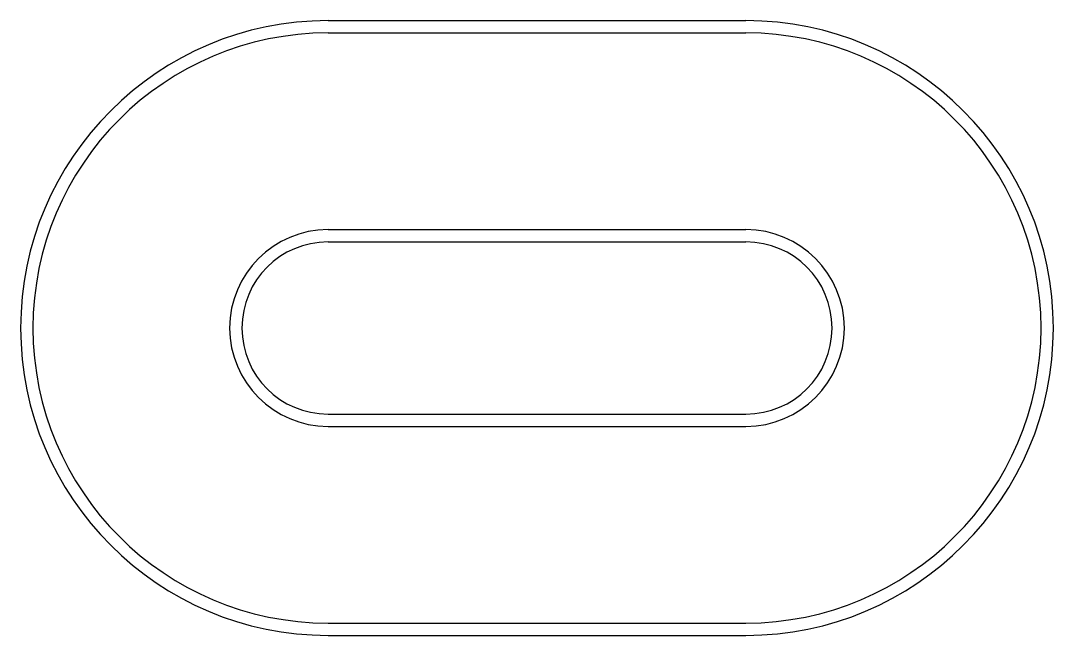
# Model space of a CAD drawing. Units: millimetres at full size, sheet at 1:100. Extents: x -7617 to -3417, y -3540 to -1040.
import ezdxf

# ---------------------------------------------------------------- set-up
doc = ezdxf.new("R2010")
doc.units = ezdxf.units.MM
doc.header["$LTSCALE"] = 100
doc.layers.add('0-0', color=7, linetype='Continuous')

msp = doc.modelspace()

# ---------------------------------------------------------------- linework, layer by layer
at = {"layer": '0-0'}
for p, q in [((-6367.3, -1039.8), (-4667.3, -1039.8)), ((-6367.3, -1089.8), (-4667.3, -1089.8)), ((-6367.3, -1889.8), (-4667.3, -1889.8)), ((-6367.3, -1939.8), (-4667.3, -1939.8)), ((-6367.3, -2639.8), (-4667.3, -2639.8)), ((-6367.3, -2689.8), (-4667.3, -2689.8)), ((-6367.3, -3489.8), (-4667.3, -3489.8)), ((-6367.3, -3539.8), (-4667.3, -3539.8))]:
    msp.add_line(p, q, dxfattribs=at)
for centre, radius, start, end in [((-6367.3, -2289.8), 1250, 90, 270), ((-4667.3, -2289.8), 1250, 270, 90), ((-6367.3, -2289.8), 1200, 90, 270), ((-4667.3, -2289.8), 1200, 270, 90), ((-6367.3, -2289.8), 400, 90, 270), ((-4667.3, -2289.8), 400, 270, 90), ((-6367.3, -2289.8), 350, 90, 270), ((-4667.3, -2289.8), 350, 270, 90)]:
    msp.add_arc(centre, radius, start, end, dxfattribs=at)

doc.saveas('drawing.dxf')
